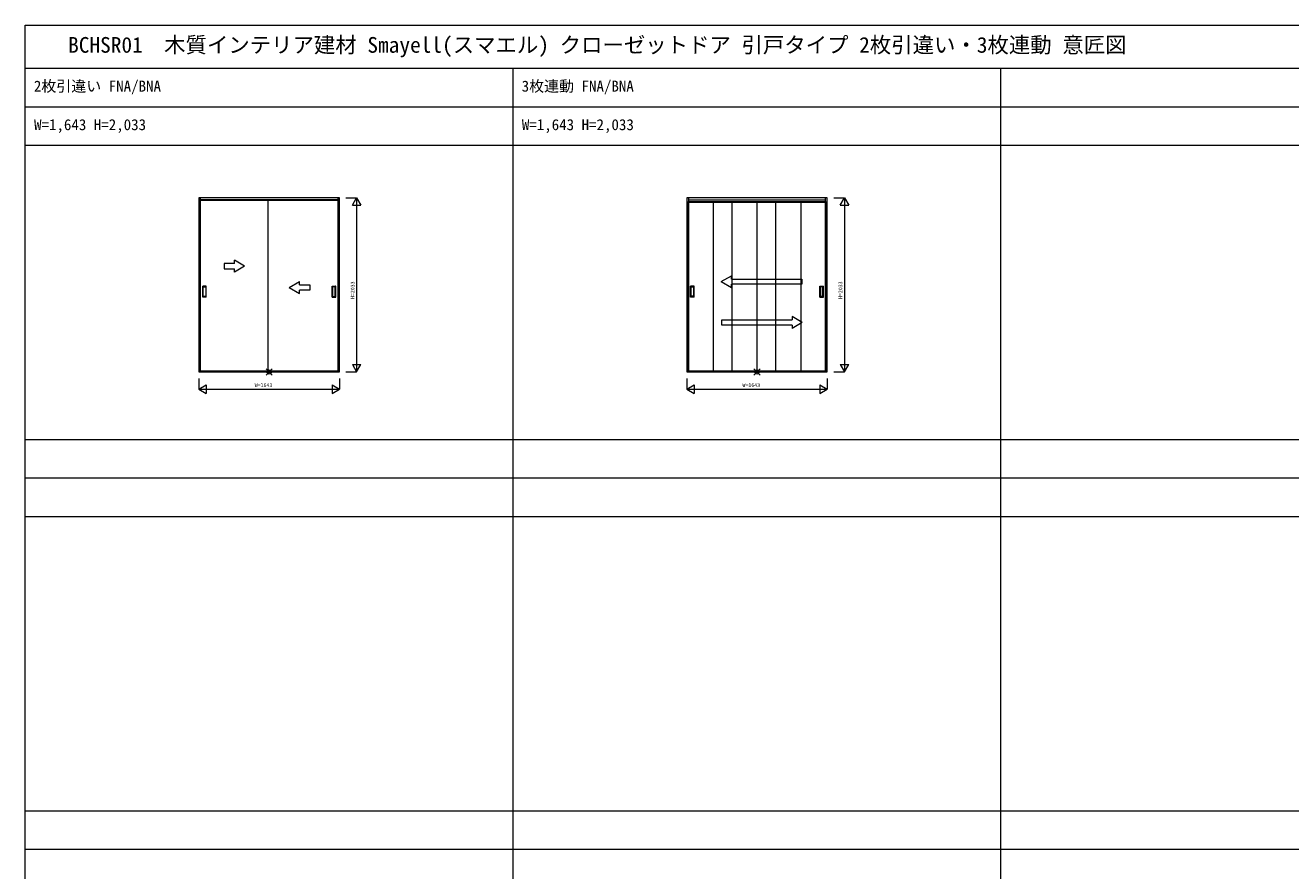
# Model space of a CAD drawing. Units: millimetres, scale not verified. Extents: x -14341 to 14341, y -10000 to 10000.
# Drawn here: x -14341 to 446, y 130 to 10000 of the extents above; entities that cross this region are included whole.
import ezdxf
from ezdxf.enums import TextEntityAlignment as Align

# ---------------------------------------------------------------- set-up
doc = ezdxf.new("R2010")
doc.units = ezdxf.units.MM
doc.header["$LTSCALE"] = 50
doc.layers.add('0-0_0', color=7, linetype='Continuous')
for name, color, linetype, lineweight in [('0-1_YKK_F1', 7, 'Continuous', 18), ('0-2_YKK_IN', 1, 'Continuous', 18), ('0-3_YKK_N1', 2, 'Continuous', 18), ('0-6_YKK_A1', 4, 'Continuous', 18)]:
    doc.layers.add(name, color=color, linetype=linetype, lineweight=lineweight)
doc.styles.add('ＭＳ ゴシック', font='')
doc.styles.get('ＭＳ ゴシック').set_extended_font_data('MS Gothic')

msp = doc.modelspace()

# ---------------------------------------------------------------- linework, layer by layer
at = {"layer": '0-1_YKK_F1'}
for p, q in [((-14340.51, 10000), (14340.51, 10000)), ((-14340.51, -10000), (-14340.51, 10000)), ((-14340.51, 9500), (14159.49, 9500)), ((-8640.51, -10000), (-8640.51, 9500)), ((-2940.51, -10000), (-2940.51, 9500)), ((-14340.51, 9050), (14159.49, 9050)), ((-14340.51, 8600), (14159.49, 8600)), ((-14340.51, 5165), (14159.49, 5165)), ((-14340.51, 4715), (14159.49, 4715)), ((-14340.51, 4265), (14159.49, 4265)), ((-14340.51, 830), (14159.49, 830)), ((-14340.51, 380), (14159.49, 380))]:
    msp.add_line(p, q, dxfattribs=at)
at = {"layer": '0-2_YKK_IN'}
for p, q in [((-11525.86, 5917.14), (-11455.15, 5987.86)), ((-11525.86, 5987.86), (-11455.15, 5917.14)), ((-5825.86, 5917.14), (-5755.15, 5987.86)), ((-5825.86, 5987.86), (-5755.15, 5917.14))]:
    msp.add_line(p, q, dxfattribs=at)
for centre in [(-11490.51, 5952.5), (-5790.51, 5952.5)]:
    msp.add_circle(centre, 25, dxfattribs=at)
at = {"layer": '0-3_YKK_N1'}
for p, q in [((-10594.01, 7985.5), (-10469.01, 7985.5)), ((-10469.01, 7985.5), (-10469.01, 5952.5)), ((-4894.01, 7985.5), (-4769.01, 7985.5)), ((-4769.01, 7985.5), (-4769.01, 5952.5)), ((-10519.01, 7898.9), (-10419.01, 7898.9)), ((-4819.01, 7898.9), (-4719.01, 7898.9)), ((-10594.01, 5952.5), (-10469.01, 5952.5)), ((-10519.01, 6039.1), (-10419.01, 6039.1)), ((-4894.01, 5952.5), (-4769.01, 5952.5)), ((-4819.01, 6039.1), (-4719.01, 6039.1)), ((-12312.01, 5752.5), (-12225.41, 5802.5)), ((-12225.41, 5802.5), (-12225.41, 5702.5)), ((-10755.61, 5802.5), (-10669.01, 5752.5)), ((-10669.01, 5877.5), (-10669.01, 5752.5)), ((-6612.01, 5752.5), (-6525.41, 5802.5)), ((-6525.41, 5802.5), (-6525.41, 5702.5)), ((-5055.61, 5802.5), (-4969.01, 5752.5)), ((-4969.01, 5877.5), (-4969.01, 5752.5)), ((-12312.01, 5752.5), (-12225.41, 5702.5)), ((-6612.01, 5752.5), (-6525.41, 5702.5))]:
    msp.add_line(p, q, dxfattribs=at)
for points in [[(-10519.01, 7898.9), (-10469.01, 7985.5), (-10419.01, 7898.9)], [(-4819.01, 7898.9), (-4769.01, 7985.5), (-4719.01, 7898.9)], [(-10519.01, 6039.1), (-10469.01, 5952.5), (-10419.01, 6039.1)], [(-4819.01, 6039.1), (-4769.01, 5952.5), (-4719.01, 6039.1)], [(-12312.01, 5877.5), (-12312.01, 5752.5), (-10669.01, 5752.5)], [(-10755.61, 5802.5), (-10755.61, 5702.5), (-10669.01, 5752.5)], [(-6612.01, 5877.5), (-6612.01, 5752.5), (-4969.01, 5752.5)], [(-5055.61, 5802.5), (-5055.61, 5702.5), (-4969.01, 5752.5)]]:
    msp.add_lwpolyline(points, dxfattribs=at)
at = {"layer": '0-6_YKK_A1'}
for p, q in [((-10689.01, 7985.5), (-12292.01, 7985.5)), ((-6612.01, 7985.5), (-6612.01, 5952.5)), ((-4969.01, 7985.5), (-6612.01, 7985.5)), ((-6592.01, 7985.5), (-6592.01, 5952.5)), ((-4989.01, 5952.5), (-4989.01, 7985.5)), ((-4969.01, 5952.5), (-4969.01, 7985.5)), ((-12295.51, 7964.5), (-11505.51, 7964.5)), ((-12295.51, 7964.5), (-12295.51, 5960.5)), ((-12292.01, 7961.5), (-10689.01, 7961.5)), ((-12292.01, 7958.5), (-10689.01, 7958.5)), ((-11505.51, 7964.5), (-10685.51, 7964.5)), ((-11505.51, 7964.5), (-11505.51, 5960.5)), ((-10685.51, 7964.5), (-10685.51, 5960.5)), ((-6596.51, 7942.5), (-6085.91, 7942.5)), ((-6596.51, 7942.5), (-6596.51, 5960.5)), ((-6592.01, 7961.5), (-4989.01, 7961.5)), ((-6592.01, 7934.5), (-4989.01, 7934.5)), ((-6301.16, 7942.5), (-6301.16, 5960.5)), ((-6085.91, 7942.5), (-5575.21, 7942.5)), ((-6085.91, 7942.5), (-6085.91, 5960.5)), ((-5790.56, 7942.5), (-5790.56, 5960.5)), ((-5575.21, 7942.5), (-4984.51, 7942.5)), ((-5575.21, 7942.5), (-5575.21, 5960.5)), ((-5279.86, 7942.5), (-5279.86, 5960.5)), ((-4984.51, 7942.5), (-4984.51, 5960.5)), ((-11777.76, 7188.75), (-11897.76, 7258.03)), ((-11897.76, 7218.75), (-11897.76, 7258.03)), ((-11777.76, 7188.75), (-11897.76, 7119.47)), ((-11897.76, 7119.47), (-11897.76, 7158.75)), ((-12267.51, 6826.5), (-12267.51, 6954.5)), ((-12226.51, 6955.5), (-12266.51, 6955.5)), ((-12225.51, 6826.5), (-12225.51, 6954.5)), ((-11256.26, 6938.5), (-11136.26, 7007.78)), ((-11136.26, 6968.5), (-11136.26, 7007.78)), ((-10755.51, 6826.5), (-10755.51, 6954.5)), ((-10754.51, 6955.5), (-10714.51, 6955.5)), ((-10713.51, 6826.5), (-10713.51, 6954.5)), ((-6567.51, 6827), (-6567.51, 6955)), ((-6526.51, 6956), (-6566.51, 6956)), ((-6525.51, 6827), (-6525.51, 6955)), ((-6208.11, 7007.33), (-6088.11, 7076.62)), ((-6208.11, 7007.33), (-6088.11, 6938.05)), ((-6088.11, 7037.33), (-6088.11, 7076.62)), ((-6088.11, 6938.05), (-6088.11, 6977.33)), ((-5055.51, 6827), (-5055.51, 6955)), ((-5054.51, 6956), (-5014.51, 6956)), ((-5013.51, 6827), (-5013.51, 6955)), ((-12226.51, 6825.5), (-12266.51, 6825.5)), ((-12261.51, 6836.5), (-12261.51, 6944.5)), ((-12260.51, 6945.5), (-12232.51, 6945.5)), ((-12232.51, 6835.5), (-12260.51, 6835.5)), ((-12231.51, 6944.5), (-12231.51, 6836.5)), ((-11256.26, 6938.5), (-11136.26, 6869.22)), ((-11136.26, 6869.22), (-11136.26, 6908.5)), ((-10754.51, 6825.5), (-10714.51, 6825.5)), ((-10749.51, 6944.5), (-10749.51, 6836.5)), ((-10720.51, 6945.5), (-10748.51, 6945.5)), ((-10748.51, 6835.5), (-10720.51, 6835.5)), ((-10719.51, 6836.5), (-10719.51, 6944.5)), ((-6526.51, 6826), (-6566.51, 6826)), ((-6561.51, 6837), (-6561.51, 6945)), ((-6560.51, 6946), (-6532.51, 6946)), ((-6532.51, 6836), (-6560.51, 6836)), ((-6531.51, 6945), (-6531.51, 6837)), ((-5054.51, 6826), (-5014.51, 6826)), ((-5049.51, 6945), (-5049.51, 6837)), ((-5020.51, 6946), (-5048.51, 6946)), ((-5048.51, 6836), (-5020.51, 6836)), ((-5019.51, 6837), (-5019.51, 6945)), ((-5381.27, 6599.95), (-5381.27, 6560.67)), ((-5261.27, 6530.67), (-5381.27, 6599.95)), ((-5261.27, 6530.67), (-5381.27, 6461.38)), ((-5381.27, 6500.67), (-5381.27, 6461.38)), ((-11505.51, 5960.5), (-12295.51, 5960.5)), ((-10689.01, 5956.5), (-12292.01, 5956.5)), ((-10685.51, 5960.5), (-11505.51, 5960.5)), ((-6612.01, 5952.5), (-4989.01, 5952.5)), ((-6085.91, 5960.5), (-6596.51, 5960.5)), ((-4989.01, 5956.5), (-6592.01, 5956.5)), ((-5575.21, 5960.5), (-6085.91, 5960.5)), ((-4984.51, 5960.5), (-5575.21, 5960.5)), ((-4989.01, 5952.5), (-4969.01, 5952.5))]:
    msp.add_line(p, q, dxfattribs=at)
msp.add_lwpolyline([(-12312.01, 5952.5), (-12292.01, 5952.5), (-12292.01, 7985.5), (-12312.01, 7985.5)], close=True, dxfattribs=at)
for points in [[(-12292.01, 5952.5), (-10669.01, 5952.5), (-10669.01, 7985.5), (-10689.01, 7985.5), (-10689.01, 5952.5)], [(-11897.76, 7218.75), (-12017.76, 7218.75), (-12017.76, 7158.75), (-11897.76, 7158.75)], [(-11136.26, 6968.5), (-11016.26, 6968.5), (-11016.26, 6908.5), (-11136.26, 6908.5)], [(-6088.11, 7037.33), (-5268.11, 7037.33), (-5268.11, 6977.33), (-6088.11, 6977.33)], [(-5381.27, 6500.67), (-6201.27, 6500.67), (-6201.27, 6560.67), (-5381.27, 6560.67)]]:
    msp.add_lwpolyline(points, dxfattribs=at)
for centre, start, end in [((-12266.51, 6954.5), 90, 180), ((-12226.51, 6954.5), 0, 90), ((-10754.51, 6954.5), 90, 180), ((-10714.51, 6954.5), 0, 90), ((-6566.51, 6955), 90, 180), ((-6526.51, 6955), 0, 90), ((-5054.51, 6955), 90, 180), ((-5014.51, 6955), 0, 90), ((-12266.51, 6826.5), 180, 270), ((-12260.51, 6944.5), 90, 180), ((-12260.51, 6836.5), 180, 270), ((-12232.51, 6944.5), 0, 90), ((-12232.51, 6836.5), 270, 0), ((-12226.51, 6826.5), 270, 0), ((-10754.51, 6826.5), 180, 270), ((-10748.51, 6944.5), 90, 180), ((-10748.51, 6836.5), 180, 270), ((-10720.51, 6944.5), 360, 90), ((-10720.51, 6836.5), 270, 360), ((-10714.51, 6826.5), 270, 0), ((-6566.51, 6827), 180, 270), ((-6560.51, 6945), 90, 180), ((-6560.51, 6837), 180, 270), ((-6532.51, 6945), 0, 90), ((-6532.51, 6837), 270, 0), ((-6526.51, 6827), 270, 0), ((-5054.51, 6827), 180, 270), ((-5048.51, 6945), 90, 180), ((-5048.51, 6837), 180, 270), ((-5020.51, 6945), 360, 90), ((-5020.51, 6837), 270, 360), ((-5014.51, 6827), 270, 0)]:
    msp.add_arc(centre, 1, start, end, dxfattribs=at)

# ---------------------------------------------------------------- texts
at = {"layer": '0-0_0', "style": 'ＭＳ ゴシック'}
for s, height, p in [('BCHSR01  木質インテリア建材 Smayell(スマエル) クローゼットドア 引戸タイプ 2枚引違い・3枚連動 意匠図', 183.3, (-13840.51, 9625)), ('2枚引違い FNA/BNA', 128.3, (-14240.51, 9187.5)), ('3枚連動 FNA/BNA', 128.3, (-8540.51, 9187.5)), ('W=1,643 H=2,033', 128.3, (-14238.51, 8737.5)), ('W=1,643 H=2,033', 128.3, (-8538.51, 8737.5))]:
    msp.add_text(s, height=height, dxfattribs=at).set_placement(p, align=Align.BOTTOM_LEFT)
at = {"layer": '0-3_YKK_N1', "color": 7, "style": 'ＭＳ ゴシック'}
for p in [(-10481.01, 6804), (-4781.01, 6804)]:
    msp.add_text('H=2033', height=43.99, rotation=90, dxfattribs=at).set_placement(p, align=Align.BOTTOM_LEFT)
for p in [(-11660.51, 5764.5), (-5960.51, 5764.5)]:
    msp.add_text('W=1643', height=43.99, dxfattribs=at).set_placement(p, align=Align.BOTTOM_LEFT)

doc.saveas('drawing.dxf')
